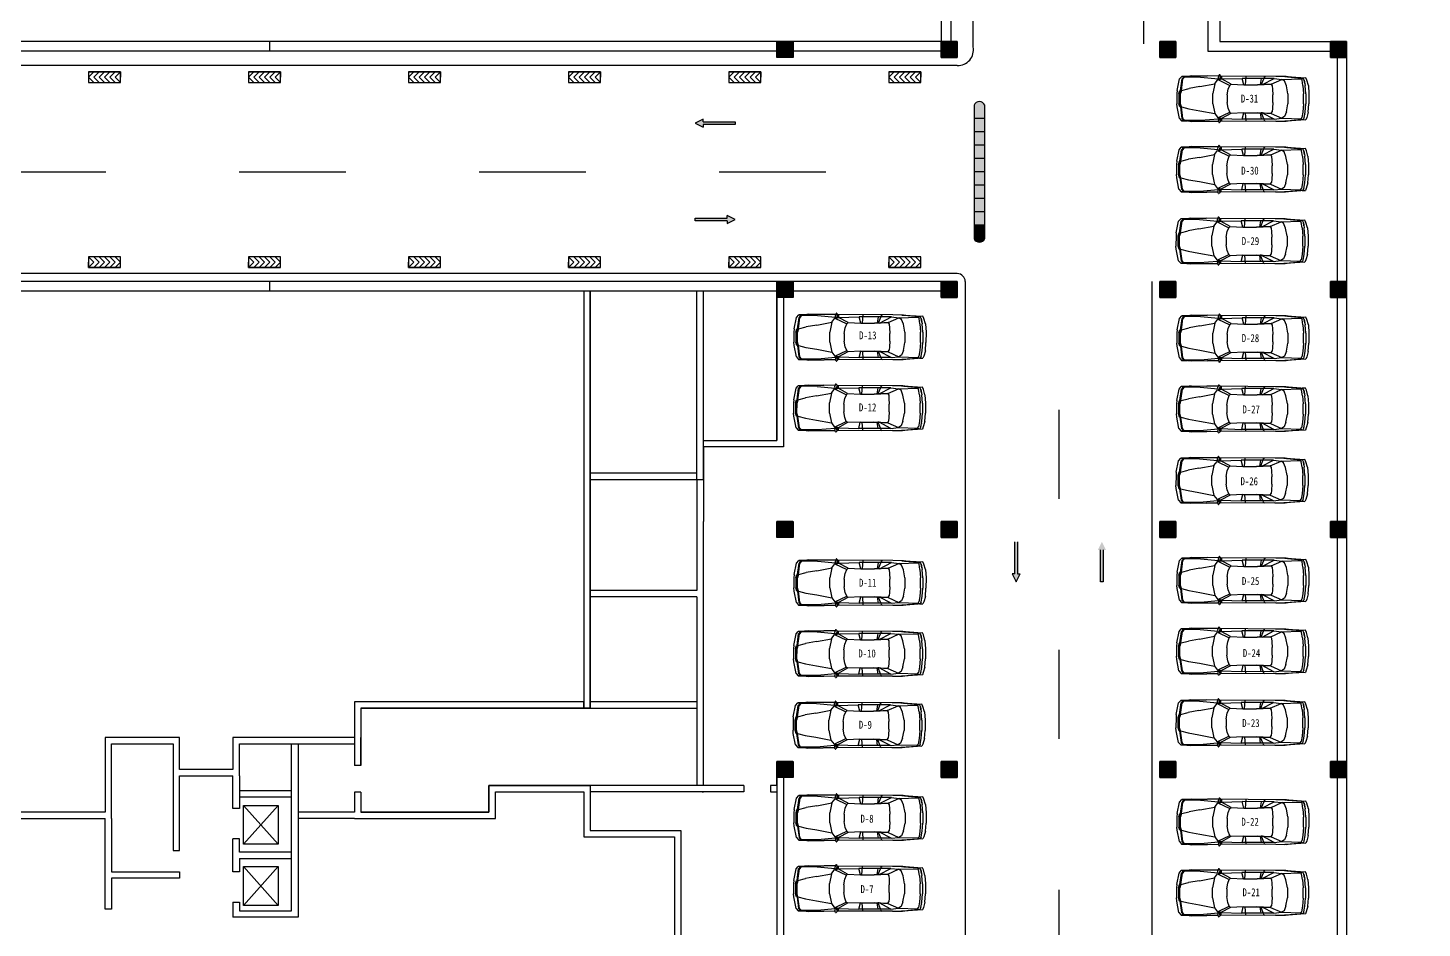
# Model space of a CAD drawing. Extents: x -266505272703 to 7385419, y -354256 to 107640740655.
# Drawn here: x 3673808 to 3726089, y -85181 to -51421 of the extents above; entities that cross this region are included whole.
import ezdxf

# ---------------------------------------------------------------- set-up
doc = ezdxf.new("R2010")
doc.units = 0
doc.header["$LTSCALE"] = 1000
for name, color, linetype in [('jb1', 42, 'Continuous'), ('PUB_TEXT', 7, 'Continuous'), ('QC', 8, 'Continuous'), ('ROOF', 4, 'Continuous'), ('图框', 6, 'Continuous'), ('红线', 1, 'Continuous')]:
    doc.layers.add(name, color=color, linetype=linetype)
doc.styles.get("Standard").update_dxf_attribs({"font": 'rs.shx', "bigfont": 'hztxt.shx'})
doc.styles.add('STYLE2', font='NSimSun.ttf', dxfattribs={"width": 0.8})

# ---------------------------------------------------------------- blocks, each defined once
blk = doc.blocks.new('M_F27')
for p, q in [((-2489, 522), (-2426, 736)), ((-2426, 736), (-2389, 824)), ((-2389, 824), (-1610, 874)), ((-2389, 824), (-1560, 874)), ((-2264, 812), (-2389, 824)), ((-2326, 736), (-2364, 522)), ((-2326, 736), (-2351, 596)), ((-2351, 594), (-2351, 596)), ((-2326, 736), (-2288, 811)), ((-2200, 786), (-2288, 811)), ((-2276, 522), (-2238, 736)), ((-2200, 786), (-2238, 736)), ((-1560, 874), (-2212, 815)), ((-2208, 815), (-2211, 814)), ((-1660, 862), (-2208, 815)), ((-1446, 761), (-2200, 786)), ((-1560, 874), (-1660, 862)), ((-1622, 510), (-1547, 698)), ((-1617, 869), (-1620, 866)), ((-1208, 874), (-1610, 874)), ((-1547, 698), (-1446, 761)), ((-1145, 799), (-1446, 761)), ((-1019, 572), (-1446, 761)), ((-1208, 874), (980, 889)), ((-1145, 799), (-682, 557)), ((-1145, 799), (124, 799)), ((-1019, 572), (-1057, 510)), ((-680, 556), (-1019, 572)), ((-1019, 572), (-479, 547)), ((-743, 849), (-793, 874)), ((-730, 799), (-743, 849)), ((-630, 555), (-730, 799)), ((-680, 556), (-630, 555)), ((-642, 799), (-605, 554)), ((-605, 554), (-630, 555)), ((-479, 547), (-605, 554)), ((-2, 547), (-27, 877)), ((124, 799), (61, 547)), ((61, 547), (564, 572)), ((941, 773), (124, 799)), ((564, 572), (941, 773)), ((564, 572), (614, 522)), ((1079, 748), (614, 522)), ((941, 773), (941, 874)), ((983, 777), (941, 773)), ((941, 773), (987, 765)), ((980, 902), (995, 790)), ((980, 790), (980, 898)), ((995, 790), (980, 790)), ((980, 790), (992, 746)), ((984, 905), (1020, 939)), ((992, 746), (1021, 747)), ((995, 790), (1022, 746)), ((1022, 748), (995, 790)), ((1021, 747), (1022, 748)), ((1053, 768), (1022, 746)), ((1036, 935), (1062, 857)), ((1036, 756), (1079, 748)), ((1051, 889), (1497, 893)), ((1057, 776), (1062, 857)), ((1770, 849), (1058, 784)), ((1204, 585), (1079, 748)), ((1795, 472), (1204, 585)), ((1280, 196), (1204, 585)), ((1506, 899), (2121, 899)), ((2461, 849), (1770, 849)), ((2272, 876), (2121, 899)), ((2272, 876), (2272, 874)), ((2437, 851), (2272, 876)), ((2511, 874), (2287, 874)), ((2398, 849), (2461, 773)), ((2437, 850), (2433, 851)), ((2498, 773), (2436, 849)), ((2511, 874), (2450, 850)), ((2461, 773), (2523, 321)), ((2561, 321), (2498, 773)), ((2599, 773), (2511, 874)), ((2599, 773), (2687, 321)), ((-2489, 522), (-2514, 196)), ((-2514, -206), (-2514, 196)), ((-2364, 522), (-2389, 196)), ((-2389, -206), (-2389, 196)), ((-2301, 196), (-2276, 522)), ((-2301, 196), (-2301, -206)), ((-1622, 510), (-1685, 196)), ((-1685, -206), (-1685, 196)), ((-1082, 145), (-1070, 371)), ((-1082, 145), (-1082, -156)), ((-1070, 371), (-1057, 510)), ((61, 547), (-479, 547)), ((614, 522), (677, 371)), ((677, 371), (714, 145)), ((714, -156), (714, 145)), ((1280, 196), (1280, -206)), ((2222, 397), (1795, 472)), ((2523, 321), (2222, 397)), ((2523, 321), (2586, 321)), ((2523, 321), (2561, 196)), ((2580, 196), (2542, 321)), ((2561, 196), (2561, -206)), ((2611, 196), (2574, 321)), ((2580, 321), (2618, 196)), ((2580, 196), (2580, -206)), ((2611, 196), (2611, -206)), ((2618, -206), (2618, 196)), ((2687, 321), (2699, 196)), ((2699, -206), (2699, 196)), ((-2489, -533), (-2514, -206)), ((-2489, -533), (-2426, -747)), ((-2389, -206), (-2364, -533)), ((-2326, -747), (-2364, -533)), ((-2276, -533), (-2301, -206)), ((-2276, -533), (-2238, -747)), ((-1685, -206), (-1622, -520)), ((-1622, -520), (-1547, -709)), ((-1070, -382), (-1082, -156)), ((-1057, -520), (-1070, -382)), ((-1019, -583), (-1057, -520)), ((614, -533), (564, -583)), ((677, -382), (614, -533)), ((1079, -759), (614, -533)), ((714, -156), (677, -382)), ((1204, -596), (1280, -206)), ((1795, -483), (1204, -596)), ((1795, -483), (2222, -407)), ((2523, -332), (2222, -407)), ((2523, -332), (2461, -784)), ((2561, -332), (2498, -784)), ((2523, -332), (2561, -206)), ((2586, -332), (2523, -332)), ((2580, -206), (2542, -332)), ((2618, -6), (2561, -6)), ((2574, -332), (2611, -206)), ((2618, -206), (2580, -332)), ((2687, -332), (2599, -784)), ((2687, -332), (2699, -206)), ((-2426, -747), (-2389, -835)), ((-2389, -835), (-2264, -823)), ((-1560, -885), (-2389, -835)), ((-1610, -885), (-2389, -835)), ((-2351, -607), (-2351, -605)), ((-2351, -607), (-2326, -747)), ((-2326, -747), (-2288, -822)), ((-2288, -822), (-2200, -797)), ((-2200, -797), (-2238, -747)), ((-2212, -826), (-1560, -885)), ((-2208, -826), (-2211, -825)), ((-1660, -872), (-2208, -826)), ((-1446, -772), (-2200, -797)), ((-1560, -885), (-1660, -872)), ((-1621, -877), (-1617, -880)), ((-1610, -885), (-1208, -885)), ((-1547, -709), (-1446, -772)), ((-1019, -583), (-1446, -772)), ((-1145, -809), (-1446, -772)), ((-1208, -885), (980, -900)), ((-682, -568), (-1145, -809)), ((-1145, -809), (124, -809)), ((-479, -558), (-1019, -583)), ((-1019, -583), (-680, -567)), ((-743, -860), (-793, -885)), ((-743, -860), (-730, -809)), ((-730, -809), (-630, -566)), ((-680, -567), (-682, -568)), ((-680, -567), (-630, -566)), ((-605, -565), (-642, -809)), ((-630, -566), (-605, -565)), ((-605, -565), (-479, -558)), ((61, -558), (-479, -558)), ((-2, -558), (-27, -884)), ((61, -558), (124, -809)), ((564, -583), (61, -558)), ((941, -784), (124, -809)), ((564, -583), (941, -784)), ((987, -776), (941, -784)), ((983, -788), (941, -784)), ((941, -885), (941, -784)), ((992, -757), (980, -800)), ((995, -800), (980, -800)), ((995, -800), (980, -913)), ((980, -909), (980, -800)), ((984, -916), (1020, -950)), ((992, -757), (1021, -758)), ((995, -800), (1022, -757)), ((1022, -758), (995, -800)), ((1021, -758), (1022, -758)), ((1022, -757), (1053, -779)), ((1036, -767), (1079, -759)), ((1036, -946), (1062, -867)), ((1051, -901), (1497, -904)), ((1057, -787), (1062, -867)), ((1770, -860), (1058, -795)), ((1204, -596), (1079, -759)), ((2121, -910), (1506, -910)), ((1770, -860), (2461, -860)), ((2121, -910), (2272, -887)), ((2270, -887), (2121, -910)), ((2437, -861), (2272, -887)), ((2272, -885), (2272, -887)), ((2285, -885), (2511, -885)), ((2398, -860), (2461, -784)), ((2436, -860), (2498, -784)), ((2437, -861), (2436, -860)), ((2450, -861), (2511, -885)), ((2599, -784), (2511, -885))]:
    blk.add_line(p, q)
for centre, start, end in [((990, 898), 132.965, 179.7454), ((1027, 932), 18.1573, 132.965), ((1047, 776), 305.1542, 356.8636), ((990, -909), 180.2546, 227.035), ((1027, -942), 227.035, 341.8427), ((1047, -787), 3.1798, 54.8458)]:
    blk.add_arc(centre, 10, start, end)
at = {"width": 0.8, "flags": 9}
for tag in ['XSIZE', 'YSIZE']:
    blk.add_attdef(tag, (0, 0), '', height=0.5, dxfattribs=at)

msp = doc.modelspace()

# ---------------------------------------------------------------- hatches: boundary and pattern name
at = {"layer": 'jb1', "linetype": 'ByBlock'}
h = msp.add_hatch(color=256, dxfattribs=at)
h.paths.add_polyline_path([(3207028, 61244), (3207028, -349256), (3784028, -349256), (3784028, 61244)], flags=16)
h.paths.add_polyline_path([(3194528, -354256), (3194528, 66244), (3789028, 66244), (3789028, -354256)])
h.paths.add_polyline_path([(3205987, -18360), (3205987, -12971), (3203126, -12971), (3203126, -18360)], flags=24)
h.paths.add_polyline_path([(3201099, -18348), (3201099, -12948), (3198270, -12948), (3198270, -18348)], flags=24)
edge = h.paths.add_edge_path(flags=16)
edge.add_line((3207028, 61244), (3197028, 61244))
edge.add_line((3197028, 61244), (3197028, -23256))
edge.add_line((3197028, -23256), (3207028, -23256))
edge = h.paths.add_edge_path(flags=16)
edge.add_line((3202028, 61244), (3202028, -18256))
h.paths.add_polyline_path([(3201021, -22371), (3201021, -20286), (3198223, -20286), (3198223, -22371)], flags=24)
h.paths.add_polyline_path([(3205457, -22424), (3205457, -20318), (3202722, -20318), (3202722, -22424)], flags=24)
edge = h.paths.add_edge_path(flags=0)
edge.add_line((3197028, -18256), (3207028, -18256))
edge = h.paths.add_edge_path(flags=0)
edge.add_line((3197028, -10756), (3207028, -10756))
edge = h.paths.add_edge_path(flags=0)
edge.add_line((3197028, 744), (3207028, 744))
h.paths.add_polyline_path([(3205940, 8359), (3205940, 13623), (3203017, 13623), (3203017, 8359)], flags=24)
h.paths.add_polyline_path([(3200990, 8419), (3200990, 12965), (3198161, 12965), (3198161, 8419)], flags=24)
edge = h.paths.add_edge_path(flags=0)
edge.add_line((3197028, 8244), (3207028, 8244))
edge = h.paths.add_edge_path(flags=0)
edge.add_line((3197028, 15744), (3207028, 15744))
h.paths.add_polyline_path([(3201180, 34865), (3201180, 40170), (3198382, 40170), (3198382, 34865)], flags=24)
h.paths.add_polyline_path([(3205969, 34786), (3205969, 39997), (3203329, 39997), (3203329, 34786)], flags=24)
edge = h.paths.add_edge_path(flags=0)
edge.add_line((3197028, 27244), (3207028, 27244))
edge = h.paths.add_edge_path(flags=0)
edge.add_line((3197028, 34744), (3207028, 34744))
edge = h.paths.add_edge_path(flags=0)
edge.add_line((3197028, 42244), (3207028, 42244))
edge = h.paths.add_edge_path(flags=0)
edge.add_line((3197028, 53744), (3207028, 53744))
edge = h.paths.add_edge_path(flags=0)
edge.add_line((3504528, -349256), (3504528, -335256))
edge.add_line((3504528, -335256), (3784028, -335256))
edge = h.paths.add_edge_path(flags=0)
edge.add_line((3580028, -344756), (3670028, -344756))
edge = h.paths.add_edge_path(flags=0)
edge.add_line((3580028, -340256), (3670028, -340256))
h.paths.add_polyline_path([(3580921, -339322), (3586279, -339322), (3586279, -336555), (3580921, -336555)], flags=8)
h.paths.add_polyline_path([(3581167, -348327), (3586242, -348327), (3586242, -345529), (3581167, -345529)], flags=8)
edge = h.paths.add_edge_path(flags=0)
edge.add_line((3511834, -341564), (3511834, -341020))
edge = h.paths.add_edge_path(flags=0)
edge.add_line((3518840, -341020), (3518840, -341564))
edge = h.paths.add_edge_path(flags=0)
edge.add_line((3517008, -341564), (3517008, -341020))
edge = h.paths.add_edge_path(flags=0)
edge.add_arc((3515337, -341290), 439, 0, 360)
edge = h.paths.add_edge_path(flags=0)
edge.add_arc((3515337, -341290), 952, 0, 360)
edge = h.paths.add_edge_path(flags=0)
edge.add_line((3513691, -341020), (3513691, -341564))
edge = h.paths.add_edge_path(flags=0)
edge.add_line((3580028, -349256), (3580028, -335256))
h.paths.add_polyline_path([(3528821, -347040), (3562658, -347040), (3562658, -344592), (3528821, -344592)], flags=8)
edge = h.paths.add_edge_path(flags=0)
edge.add_arc((3514570, -346293), 254, 23.8671, 164.0253)
edge = h.paths.add_edge_path(flags=0)
edge.add_line((3514326, -346552), (3514326, -346775))
edge.add_line((3514326, -346775), (3514216, -346775))
edge.add_line((3514216, -346775), (3514216, -346328))
edge = h.paths.add_edge_path(flags=0)
edge.add_line((3514216, -346258), (3514216, -345945))
edge.add_line((3514216, -345945), (3514326, -345945))
edge.add_line((3514326, -345945), (3514326, -346034))
edge = h.paths.add_edge_path(flags=0)
edge.add_line((3513019, -343617), (3515077, -343617))
edge = h.paths.add_edge_path(flags=0)
edge.add_line((3515077, -344162), (3513019, -344162))
edge = h.paths.add_edge_path(flags=0)
edge.add_line((3513019, -341564), (3513019, -343617))
edge = h.paths.add_edge_path(flags=0)
edge.add_line((3512499, -343617), (3512499, -341564))
edge = h.paths.add_edge_path(flags=0)
edge.add_line((3513019, -344830), (3512499, -344830))
h.paths.add_polyline_path([(3512811, -345945), (3512918, -345945), (3512918, -346778), (3512811, -346778)], flags=0)
h.paths.add_polyline_path([(3512802, -345680), (3512915, -345680), (3512915, -345855), (3512802, -345855)], flags=0)
edge = h.paths.add_edge_path(flags=0)
edge.add_line((3512499, -344830), (3512499, -344162))
edge = h.paths.add_edge_path(flags=0)
edge.add_line((3511834, -343617), (3512499, -343617))
edge = h.paths.add_edge_path(flags=0)
edge.add_line((3511834, -344162), (3511834, -343617))
edge = h.paths.add_edge_path(flags=0)
edge.add_line((3512499, -344162), (3511834, -344162))
edge = h.paths.add_edge_path(flags=0)
edge.add_line((3512484, -346058), (3512484, -346775))
edge.add_line((3512484, -346775), (3512370, -346775))
edge.add_line((3512370, -346775), (3512370, -346058))
edge = h.paths.add_edge_path(flags=0)
edge.add_line((3512370, -346058), (3512213, -346058))
edge.add_line((3512213, -346058), (3512213, -345948))
edge.add_line((3512213, -345948), (3512370, -345948))
edge = h.paths.add_edge_path(flags=0)
edge.add_line((3512370, -345948), (3512370, -345683))
edge.add_line((3512370, -345683), (3512484, -345683))
edge.add_line((3512484, -345683), (3512484, -345948))
edge = h.paths.add_edge_path(flags=0)
edge.add_line((3512484, -345948), (3512641, -345948))
edge.add_line((3512641, -345948), (3512641, -346058))
edge.add_line((3512641, -346058), (3512484, -346058))
edge = h.paths.add_edge_path(flags=0)
edge.add_line((3513019, -344162), (3513019, -344830))
edge = h.paths.add_edge_path(flags=0)
edge.add_arc((3514570, -346293), 356, 174.3933, 185.6067)
edge = h.paths.add_edge_path(flags=0)
edge.add_arc((3513552, -346367), 312, 10.9739, 349.0261)
edge = h.paths.add_edge_path(flags=0)
edge.add_line((3513859, -346308), (3513859, -346427))
edge = h.paths.add_edge_path(flags=0)
edge.add_arc((3513552, -346367), 428, 44.2885, 315.7115)
edge = h.paths.add_edge_path(flags=0)
edge.add_line((3513859, -346068), (3513859, -345945))
edge.add_line((3513859, -345945), (3513978, -345945))
edge.add_line((3513978, -345945), (3513978, -346781))
edge.add_line((3513978, -346781), (3513859, -346781))
edge.add_line((3513859, -346781), (3513859, -346666))
edge = h.paths.add_edge_path(flags=0)
edge.add_line((3512499, -341564), (3511834, -341564))
edge = h.paths.add_edge_path(flags=0)
edge.add_line((3513691, -341564), (3513019, -341564))
edge = h.paths.add_edge_path(flags=0)
edge.add_line((3518197, -341564), (3518197, -343617))
edge = h.paths.add_edge_path(flags=0)
edge.add_line((3517677, -343617), (3517677, -341564))
edge = h.paths.add_edge_path(flags=0)
edge.add_line((3518865, -344162), (3518197, -344162))
edge = h.paths.add_edge_path(flags=0)
edge.add_line((3518197, -343617), (3518865, -343617))
edge = h.paths.add_edge_path(flags=0)
edge.add_line((3518197, -344162), (3518197, -344830))
edge = h.paths.add_edge_path(flags=0)
edge.add_line((3518865, -343617), (3518865, -344162))
edge = h.paths.add_edge_path(flags=0)
edge.add_line((3515597, -342974), (3515597, -343617))
edge = h.paths.add_edge_path(flags=0)
edge.add_line((3515077, -342974), (3515597, -342974))
edge = h.paths.add_edge_path(flags=0)
edge.add_line((3515077, -343617), (3515077, -342974))
edge = h.paths.add_edge_path(flags=0)
edge.add_line((3515597, -343617), (3517677, -343617))
edge = h.paths.add_edge_path(flags=0)
edge.add_line((3517677, -344830), (3517677, -344162))
edge = h.paths.add_edge_path(flags=0)
edge.add_line((3517677, -344162), (3515597, -344162))
edge = h.paths.add_edge_path(flags=0)
edge.add_line((3515077, -344805), (3515077, -344162))
edge = h.paths.add_edge_path(flags=0)
edge.add_line((3515597, -344805), (3515077, -344805))
edge = h.paths.add_edge_path(flags=0)
edge.add_line((3515597, -344162), (3515597, -344805))
edge = h.paths.add_edge_path(flags=0)
edge.add_line((3518197, -344830), (3517677, -344830))
edge = h.paths.add_edge_path(flags=0)
edge.add_arc((3518301, -346289), 254, 23.8671, 164.0253)
edge = h.paths.add_edge_path(flags=0)
edge.add_line((3518057, -346219), (3518057, -346359))
edge = h.paths.add_edge_path(flags=0)
edge.add_line((3518057, -346359), (3518057, -346548))
edge = h.paths.add_edge_path(flags=0)
edge.add_line((3518057, -346548), (3518057, -346771))
edge.add_line((3518057, -346771), (3517947, -346771))
edge.add_line((3517947, -346771), (3517947, -346324))
edge = h.paths.add_edge_path(flags=0)
edge.add_arc((3518301, -346289), 356, 174.3933, 185.6067)
edge = h.paths.add_edge_path(flags=0)
edge.add_line((3517947, -346255), (3517947, -345941))
edge.add_line((3517947, -345941), (3518057, -345941))
edge.add_line((3518057, -345941), (3518057, -346030))
edge = h.paths.add_edge_path(flags=0)
edge.add_arc((3518301, -346289), 356, 11.9054, 133.2969)
edge = h.paths.add_edge_path(flags=0)
edge.add_line((3518649, -346216), (3518649, -346771))
edge.add_line((3518649, -346771), (3518533, -346771))
edge.add_line((3518533, -346771), (3518533, -346559))
edge = h.paths.add_edge_path(flags=0)
edge.add_line((3518533, -346392), (3518533, -346559))
edge = h.paths.add_edge_path(flags=0)
edge.add_line((3518533, -346392), (3518533, -346187))
edge = h.paths.add_edge_path(flags=0)
edge.add_arc((3517283, -346363), 312, 10.9739, 349.0261)
edge = h.paths.add_edge_path(flags=0)
edge.add_line((3517590, -346304), (3517590, -346423))
edge = h.paths.add_edge_path(flags=0)
edge.add_arc((3517283, -346363), 428, 44.2885, 315.7115)
edge = h.paths.add_edge_path(flags=0)
edge.add_line((3517590, -346064), (3517590, -345941))
edge.add_line((3517590, -345941), (3517709, -345941))
edge.add_line((3517709, -345941), (3517709, -346777))
edge.add_line((3517709, -346777), (3517590, -346777))
edge.add_line((3517590, -346777), (3517590, -346663))
edge = h.paths.add_edge_path(flags=0)
edge.add_line((3516060, -346333), (3516060, -346166))
edge = h.paths.add_edge_path(flags=0)
edge.add_line((3516060, -346333), (3516060, -346538))
edge = h.paths.add_edge_path(flags=0)
edge.add_arc((3516292, -346436), 254, 203.8671, 344.0253)
edge = h.paths.add_edge_path(flags=0)
edge.add_line((3516537, -346505), (3516537, -346366))
edge = h.paths.add_edge_path(flags=0)
edge.add_line((3516537, -346366), (3516537, -346176))
edge = h.paths.add_edge_path(flags=0)
edge.add_line((3516537, -346176), (3516537, -345954))
edge.add_line((3516537, -345954), (3516647, -345954))
edge.add_line((3516647, -345954), (3516647, -346401))
edge = h.paths.add_edge_path(flags=0)
edge.add_arc((3516292, -346436), 356, 354.3933, 365.6067)
edge = h.paths.add_edge_path(flags=0)
edge.add_line((3516647, -346470), (3516647, -346784))
edge.add_line((3516647, -346784), (3516537, -346784))
edge.add_line((3516537, -346784), (3516537, -346695))
edge = h.paths.add_edge_path(flags=0)
edge.add_arc((3516292, -346436), 356, 191.9054, 313.2969)
edge = h.paths.add_edge_path(flags=0)
edge.add_line((3515944, -346509), (3515944, -345954))
edge.add_line((3515944, -345954), (3516060, -345954))
edge.add_line((3516060, -345954), (3516060, -346166))
h.paths.add_polyline_path([(3515258, -347039), (3515371, -346773), (3515050, -345951), (3515179, -345951), (3515429, -346606), (3515696, -345947), (3515822, -345947), (3515379, -347039)], flags=0)
edge = h.paths.add_edge_path(flags=0)
edge.add_line((3514326, -346223), (3514326, -346363))
edge = h.paths.add_edge_path(flags=0)
edge.add_line((3514326, -346363), (3514326, -346552))
edge = h.paths.add_edge_path(flags=0)
edge.add_arc((3514570, -346293), 356, 11.9054, 133.2969)
edge = h.paths.add_edge_path(flags=0)
edge.add_line((3514918, -346220), (3514918, -346775))
edge.add_line((3514918, -346775), (3514802, -346775))
edge.add_line((3514802, -346775), (3514802, -346563))
edge = h.paths.add_edge_path(flags=0)
edge.add_line((3514802, -346396), (3514802, -346563))
edge = h.paths.add_edge_path(flags=0)
edge.add_line((3514802, -346396), (3514802, -346190))
edge = h.paths.add_edge_path(flags=0)
edge.add_line((3518840, -341564), (3518197, -341564))
edge = h.paths.add_edge_path(flags=0)
edge.add_line((3517677, -341564), (3517008, -341564))
h.paths.add_polyline_path([(3580874, -344098), (3586179, -344098), (3586179, -341300), (3580874, -341300)], flags=8)
edge = h.paths.add_edge_path(flags=0)
edge.add_line((3515077, -338991), (3513019, -338991))
edge = h.paths.add_edge_path(flags=0)
edge.add_line((3513019, -338447), (3515077, -338447))
edge = h.paths.add_edge_path(flags=0)
edge.add_line((3512499, -337779), (3513019, -337779))
edge = h.paths.add_edge_path(flags=0)
edge.add_line((3511834, -338447), (3512499, -338447))
edge = h.paths.add_edge_path(flags=0)
edge.add_line((3511834, -338991), (3511834, -338447))
edge = h.paths.add_edge_path(flags=0)
edge.add_line((3512499, -338991), (3511834, -338991))
edge = h.paths.add_edge_path(flags=0)
edge.add_line((3512499, -338447), (3512499, -337779))
edge = h.paths.add_edge_path(flags=0)
edge.add_line((3511834, -341020), (3512499, -341020))
edge = h.paths.add_edge_path(flags=0)
edge.add_line((3512499, -341020), (3512499, -338991))
edge = h.paths.add_edge_path(flags=0)
edge.add_line((3513019, -337779), (3513019, -338447))
edge = h.paths.add_edge_path(flags=0)
edge.add_line((3513019, -341020), (3513691, -341020))
edge = h.paths.add_edge_path(flags=0)
edge.add_line((3513019, -338991), (3513019, -341020))
edge = h.paths.add_edge_path(flags=0)
edge.add_line((3518865, -338991), (3518197, -338991))
edge = h.paths.add_edge_path(flags=0)
edge.add_line((3518197, -338447), (3518865, -338447))
edge = h.paths.add_edge_path(flags=0)
edge.add_line((3518197, -337779), (3518197, -338447))
edge = h.paths.add_edge_path(flags=0)
edge.add_line((3518865, -338447), (3518865, -338991))
edge = h.paths.add_edge_path(flags=0)
edge.add_line((3517677, -338991), (3515622, -338991))
edge = h.paths.add_edge_path(flags=0)
edge.add_line((3515077, -339634), (3515077, -338991))
edge = h.paths.add_edge_path(flags=0)
edge.add_line((3515622, -339634), (3515077, -339634))
edge = h.paths.add_edge_path(flags=0)
edge.add_line((3515622, -338991), (3515622, -339634))
edge = h.paths.add_edge_path(flags=0)
edge.add_line((3515622, -337804), (3515622, -338447))
edge = h.paths.add_edge_path(flags=0)
edge.add_line((3515077, -337804), (3515622, -337804))
edge = h.paths.add_edge_path(flags=0)
edge.add_line((3515077, -338447), (3515077, -337804))
edge = h.paths.add_edge_path(flags=0)
edge.add_line((3515622, -338447), (3517677, -338447))
edge = h.paths.add_edge_path(flags=0)
edge.add_line((3517677, -338447), (3517677, -337779))
edge = h.paths.add_edge_path(flags=0)
edge.add_line((3517677, -337779), (3518197, -337779))
edge = h.paths.add_edge_path(flags=0)
edge.add_line((3518197, -341020), (3518840, -341020))
edge = h.paths.add_edge_path(flags=0)
edge.add_line((3517008, -341020), (3517677, -341020))
edge = h.paths.add_edge_path(flags=0)
edge.add_line((3517677, -341020), (3517677, -338991))
edge = h.paths.add_edge_path(flags=0)
edge.add_line((3518197, -338991), (3518197, -341020))
h.paths.add_polyline_path([(3748525, -351778), (3760192, -351778), (3760192, -349903), (3748525, -349903)], flags=24)
edge = h.paths.add_edge_path(flags=0)
edge.add_line((3710028, -342256), (3784028, -342256))
edge = h.paths.add_edge_path(flags=0)
edge.add_line((3601028, -335256), (3601028, -349256))
edge = h.paths.add_edge_path(flags=0)
edge.add_line((3589528, -335256), (3589528, -349256))
edge = h.paths.add_edge_path(flags=0)
edge.add_line((3612528, -335256), (3612528, -349256))
edge = h.paths.add_edge_path(flags=0)
edge.add_line((3624028, -335256), (3624028, -349256))
edge = h.paths.add_edge_path(flags=0)
edge.add_line((3647028, -335256), (3647028, -349256))
edge = h.paths.add_edge_path(flags=0)
edge.add_line((3635528, -335256), (3635528, -349256))
edge = h.paths.add_edge_path(flags=0)
edge.add_line((3658528, -335256), (3658528, -349256))
edge = h.paths.add_edge_path(flags=0)
edge.add_line((3670028, -335256), (3670028, -349256))
h.paths.add_polyline_path([(3711053, -341578), (3716432, -341578), (3716432, -338749), (3711053, -338749)], flags=8)
edge = h.paths.add_edge_path(flags=0)
edge.add_line((3710028, -335256), (3710028, -349256))
edge = h.paths.add_edge_path(flags=0)
edge.add_line((3720028, -335256), (3720028, -349256))
h.paths.add_polyline_path([(3711079, -345640), (3716406, -345640), (3716406, -342968), (3711079, -342968)], flags=8)
h.paths.add_polyline_path([(3711053, -348311), (3716432, -348311), (3716432, -345482), (3711053, -345482)], flags=8)
h.paths.add_polyline_path([(3624911, -339311), (3632210, -339311), (3632210, -336482), (3624911, -336482)], flags=8)
h.paths.add_polyline_path([(3602005, -339364), (3609221, -339364), (3609221, -336472), (3602005, -336472)], flags=8)
h.paths.add_polyline_path([(3590516, -339353), (3597689, -339353), (3597689, -336524), (3590516, -336524)], flags=8)
h.paths.add_polyline_path([(3613157, -339384), (3619486, -339384), (3619486, -336493), (3613157, -336493)], flags=8)
h.paths.add_polyline_path([(3647932, -339290), (3655148, -339290), (3655148, -336587), (3647932, -336587)], flags=8)
h.paths.add_polyline_path([(3636077, -339384), (3642406, -339384), (3642406, -336493), (3636077, -336493)], flags=8)
h.paths.add_polyline_path([(3659500, -339327), (3666558, -339327), (3666558, -336529), (3659500, -336529)], flags=8)
h.paths.add_polyline_path([(3711074, -338940), (3716222, -338940), (3716222, -336236), (3711074, -336236)], flags=8)
edge = h.paths.add_edge_path(flags=0)
edge.add_line((3760028, -335256), (3760028, -349256))
edge = h.paths.add_edge_path(flags=0)
edge.add_line((3770028, -335256), (3770028, -349256))
h.paths.add_polyline_path([(3761611, -342149), (3766706, -342149), (3766706, -339414), (3761611, -339414)], flags=8)
h.paths.add_polyline_path([(3768122, -351862), (3777724, -351862), (3777724, -349980), (3768122, -349980)], flags=24)
edge = h.paths.add_edge_path(flags=0)
edge.add_line((3760028, -345756), (3784028, -345756))
h.paths.add_polyline_path([(3761437, -348959), (3766512, -348959), (3766512, -346162), (3761437, -346162)], flags=8)
h.paths.add_polyline_path([(3761482, -345773), (3766693, -345773), (3766693, -342881), (3761482, -342881)], flags=8)
edge = h.paths.add_edge_path(flags=0)
edge.add_line((3760028, -338756), (3784028, -338756))
h.paths.add_polyline_path([(3761355, -338711), (3766723, -338711), (3766723, -335787), (3761355, -335787)], flags=8)
h.paths.add_polyline_path([(3732909, -341175), (3744153, -341175), (3744153, -336791), (3732909, -336791)], flags=8)
h.paths.add_polyline_path([(3774282, -341950), (3776471, -341950), (3776471, -339865), (3774282, -339865)], flags=8)
h.paths.add_polyline_path([(3681133, -345871), (3701185, -345871), (3701185, -340511), (3681133, -340511)], flags=8)
h.paths.add_polyline_path([(3444535, -317388), (3497618, -317388), (3497618, -307471), (3444535, -307471)], flags=8)
for points in [[(3701898, -52534), (3702499, -52534), (3702499, -51934), (3701898, -51934)], [(3708058, -52534), (3708659, -52534), (3708659, -51934), (3708058, -51934)], [(3716258, -52534), (3716859, -52534), (3716859, -51934), (3716258, -51934)], [(3722658, -52535), (3723259, -52535), (3723259, -51934), (3722658, -51934)], [(3701898, -61534), (3702499, -61534), (3702499, -60934), (3701898, -60934)], [(3708058, -61534), (3708659, -61534), (3708659, -60934), (3708058, -60934)], [(3716258, -61534), (3716859, -61534), (3716859, -60934), (3716258, -60934)], [(3722657, -61535), (3723258, -61535), (3723258, -60935), (3722657, -60935)], [(3701898, -70534), (3702499, -70534), (3702499, -69934), (3701898, -69934)], [(3708058, -70534), (3708659, -70534), (3708659, -69934), (3708058, -69934)], [(3716258, -70534), (3716859, -70534), (3716859, -69934), (3716258, -69934)], [(3722657, -70535), (3723258, -70535), (3723258, -69935), (3722657, -69935)], [(3701898, -79534), (3702499, -79534), (3702499, -78934), (3701898, -78934)], [(3708058, -79534), (3708659, -79534), (3708659, -78934), (3708058, -78934)], [(3716258, -79534), (3716859, -79534), (3716859, -78934), (3716258, -78934)], [(3722657, -79535), (3723258, -79535), (3723258, -78935), (3722657, -78935)]]:
    msp.add_hatch(color=256, dxfattribs=at).paths.add_polyline_path(points)
at = {"layer": '图框', "linetype": 'ByBlock'}
for points in [[(3700324, -55045), (3700324, -54945), (3699124, -54945), (3699124, -54845), (3698824, -54995), (3699124, -55145), (3699124, -55045)], [(3698824, -58554), (3698824, -58654), (3700024, -58654), (3700024, -58754), (3700324, -58604), (3700024, -58454), (3700024, -58554)], [(3710820, -71896), (3710720, -71896), (3710870, -72196), (3711020, -71896), (3710920, -71896), (3710920, -70696), (3710820, -70696)], [(3714131, -70996), (3714231, -70996), (3714081, -70696), (3713931, -70996), (3714031, -70996), (3714031, -72196), (3714131, -72196)]]:
    msp.add_hatch(color=256, dxfattribs=at).paths.add_polyline_path(points)
at = {"layer": '红线', "linetype": 'ByBlock'}
h = msp.add_hatch(color=7, dxfattribs=at)
h.paths.add_polyline_path([(3709687, -54322, 0.685475), (3709287, -54322), (3709287, -54822), (3709687, -54822)])
h.paths.add_polyline_path([(3709687, -55322), (3709287, -55322), (3709287, -55822), (3709687, -55822)])
h.paths.add_polyline_path([(3709687, -56322), (3709287, -56322), (3709287, -56822), (3709687, -56822)])
h.paths.add_polyline_path([(3709287, -57822), (3709687, -57822), (3709687, -57322), (3709287, -57322)])
h.paths.add_polyline_path([(3709687, -58822), (3709687, -58322), (3709287, -58322), (3709287, -58822)])
h = msp.add_hatch(color=2, dxfattribs=at)
h.paths.add_polyline_path([(3709287, -55322), (3709687, -55322), (3709687, -54822), (3709287, -54822)])
h.paths.add_polyline_path([(3709687, -55822), (3709287, -55822), (3709287, -56322), (3709687, -56322)])
h.paths.add_polyline_path([(3709687, -57322), (3709687, -56822), (3709287, -56822), (3709287, -57322)])
h.paths.add_polyline_path([(3709687, -58322), (3709687, -57822), (3709287, -57822), (3709287, -58322)])
msp.add_hatch(color=2, dxfattribs=at).paths.add_polyline_path([(3709687, -59322), (3709687, -58822), (3709287, -58822), (3709287, -59322, 0.685475)])

# ---------------------------------------------------------------- linework, layer by layer
at = {"layer": 'jb1', "linetype": 'ByBlock'}
for p, q in [((3708058, -49134), (3708058, -51934)), ((3708418, -49134), (3708418, -51934)), ((3718058, -49134), (3718058, -51934)), ((3718498, -49134), (3718498, -51934)), ((3708659, -51934), (3682875, -51935)), ((3682875, -52294), (3682875, -51935)), ((3701898, -51934), (3701898, -52534)), ((3702498, -51934), (3701898, -51934)), ((3702498, -52534), (3702498, -51934)), ((3708058, -51934), (3708058, -52534)), ((3708658, -51934), (3708058, -51934)), ((3708058, -51934), (3708058, -52294)), ((3708658, -52534), (3708658, -51934)), ((3716258, -51934), (3716258, -52534)), ((3716858, -51934), (3716258, -51934)), ((3716858, -52534), (3716858, -51934)), ((3718058, -51934), (3718058, -52294)), ((3718498, -51934), (3722658, -51934)), ((3722658, -51935), (3722658, -52535)), ((3723258, -51935), (3722658, -51935)), ((3723258, -52535), (3723258, -51935)), ((3701898, -52294), (3682875, -52294)), ((3682875, -52294), (3682875, -52294)), ((3708058, -52294), (3702499, -52294)), ((3708058, -52294), (3708058, -52294)), ((3708058, -52534), (3708658, -52534)), ((3716258, -52534), (3716858, -52534)), ((3718058, -52294), (3722658, -52294)), ((3722658, -52535), (3723258, -52535)), ((3723259, -52535), (3722899, -52535)), ((3722899, -52535), (3722899, -60935)), ((3723258, -52535), (3723258, -60935)), ((3708659, -60934), (3682875, -60935)), ((3682875, -61294), (3682875, -60935)), ((3701898, -60934), (3701898, -61534)), ((3702498, -60934), (3701898, -60934)), ((3702498, -61534), (3702498, -60934)), ((3708058, -60934), (3708058, -61534)), ((3708658, -60934), (3708058, -60934)), ((3708058, -60934), (3708058, -61294)), ((3708658, -61534), (3708658, -60934)), ((3716258, -60934), (3716258, -61534)), ((3716858, -60934), (3716258, -60934)), ((3716858, -61534), (3716858, -60934)), ((3722657, -60935), (3722657, -61535)), ((3723257, -60935), (3722657, -60935)), ((3723257, -61535), (3723257, -60935)), ((3701898, -61294), (3682875, -61294)), ((3694898, -61294), (3694658, -61294)), ((3694658, -61294), (3694658, -76934)), ((3694898, -61294), (3694898, -76934)), ((3698898, -68354), (3698898, -61294)), ((3699138, -68354), (3699138, -61294)), ((3701898, -66894), (3701898, -61534)), ((3702138, -61534), (3702138, -67134)), ((3708058, -61294), (3702499, -61294)), ((3708058, -61534), (3708658, -61534)), ((3716258, -61534), (3716858, -61534)), ((3722657, -61535), (3723257, -61535)), ((3722899, -61535), (3722899, -69935)), ((3723258, -61535), (3723258, -115535)), ((3699138, -66894), (3701898, -66894)), ((3702138, -67134), (3699138, -67134)), ((3698898, -68114), (3694898, -68114)), ((3694898, -68294), (3694898, -68354)), ((3694898, -68354), (3699138, -68354)), ((3698898, -68354), (3698898, -68114)), ((3701898, -69934), (3701898, -70534)), ((3702498, -69934), (3701898, -69934)), ((3702498, -70534), (3702498, -69934)), ((3708058, -69934), (3708058, -70534)), ((3708658, -69934), (3708058, -69934)), ((3708658, -70534), (3708658, -69934)), ((3716258, -69934), (3716258, -70534)), ((3716858, -69934), (3716258, -69934)), ((3716858, -70534), (3716858, -69934)), ((3722657, -69935), (3722657, -70535)), ((3723257, -69935), (3722657, -69935)), ((3708058, -70534), (3708658, -70534)), ((3716258, -70534), (3716858, -70534)), ((3722657, -70535), (3723257, -70535)), ((3722899, -70535), (3722899, -78935)), ((3686298, -76694), (3686058, -76694)), ((3686058, -76694), (3686058, -79078)), ((3694658, -76694), (3686298, -76694)), ((3694658, -76934), (3694658, -76694)), ((3694898, -76934), (3686298, -76934)), ((3686298, -76934), (3686298, -79078)), ((3679498, -78034), (3676701, -78034)), ((3676701, -78034), (3676701, -80834)), ((3676941, -81074), (3676941, -78274)), ((3676941, -78274), (3679258, -78274)), ((3679258, -78274), (3679258, -79474)), ((3679498, -79234), (3679498, -78034)), ((3686058, -78034), (3681498, -78034)), ((3681498, -78034), (3681498, -79234)), ((3681738, -79474), (3681738, -78274)), ((3681738, -78274), (3686058, -78274)), ((3681738, -78274), (3683938, -78274)), ((3683698, -84534), (3683698, -78274)), ((3683938, -78274), (3683938, -84774)), ((3686298, -79078), (3686298, -78034)), ((3701898, -78934), (3701898, -79534)), ((3702498, -78934), (3701898, -78934)), ((3702498, -79534), (3702498, -78934)), ((3708058, -78934), (3708058, -79534)), ((3708658, -78934), (3708058, -78934)), ((3708658, -79534), (3708658, -78934)), ((3716258, -78934), (3716258, -79534)), ((3716858, -78934), (3716258, -78934)), ((3716858, -79534), (3716858, -78934)), ((3722657, -78935), (3722657, -79535)), ((3723257, -78935), (3722657, -78935)), ((3681498, -79234), (3679498, -79234)), ((3686298, -79078), (3686058, -79078)), ((3679258, -79474), (3679258, -82274)), ((3679498, -79474), (3681498, -79474)), ((3679498, -82274), (3679498, -79474)), ((3681498, -80694), (3681498, -79474)), ((3681738, -79474), (3681738, -80694)), ((3691098, -80834), (3691098, -79834)), ((3691098, -79834), (3694898, -79834)), ((3694898, -79834), (3694898, -81514)), ((3708058, -79534), (3708658, -79534)), ((3716258, -79534), (3716858, -79534)), ((3722657, -79535), (3723257, -79535)), ((3722899, -79535), (3722899, -87935)), ((3681738, -80018), (3683698, -80018)), ((3681738, -80258), (3683698, -80258)), ((3686298, -80080), (3686058, -80080)), ((3686058, -80080), (3686058, -80834)), ((3686298, -80080), (3686298, -80834)), ((3691338, -81074), (3691338, -80074)), ((3691338, -80074), (3694658, -80074)), ((3694658, -80074), (3694658, -81754)), ((3676701, -80834), (3671401, -80834)), ((3681738, -80694), (3681498, -80694)), ((3681899, -80583), (3683189, -82036)), ((3683189, -80583), (3681899, -82036)), ((3686058, -80834), (3683938, -80834)), ((3686058, -80834), (3686058, -80834)), ((3686298, -80834), (3691098, -80834)), ((3671641, -81074), (3676701, -81074)), ((3676701, -84474), (3676701, -81074)), ((3676941, -81074), (3676941, -83074)), ((3686058, -81074), (3683938, -81074)), ((3686058, -81074), (3691098, -81074)), ((3691098, -81074), (3691338, -81074)), ((3694898, -81514), (3698298, -81514)), ((3698298, -81514), (3698298, -84880)), ((3698298, -81514), (3698298, -90214)), ((3681738, -81834), (3681498, -81834)), ((3681498, -83074), (3681498, -81834)), ((3681738, -82334), (3681738, -81834)), ((3694658, -81754), (3698058, -81754)), ((3698058, -81754), (3698058, -84162)), ((3679258, -82274), (3679498, -82274)), ((3683698, -82334), (3681738, -82334)), ((3681738, -82574), (3683698, -82574)), ((3681738, -82574), (3681738, -83074)), ((3683698, -82574), (3683698, -82334)), ((3676941, -83074), (3679498, -83074)), ((3679498, -83074), (3679498, -83314)), ((3681738, -83074), (3681498, -83074)), ((3683189, -82874), (3681899, -84327)), ((3681899, -82874), (3683189, -84327)), ((3679498, -83314), (3676941, -83314)), ((3676941, -83314), (3676941, -84474)), ((3698058, -84162), (3698058, -90214)), ((3676941, -84474), (3676701, -84474)), ((3681498, -84214), (3681498, -84774)), ((3681498, -84214), (3681738, -84214)), ((3681738, -84214), (3681738, -84534)), ((3681738, -84534), (3683698, -84534)), ((3683938, -84774), (3681498, -84774))]:
    msp.add_line(p, q, dxfattribs=at)
for points in [[(3701898, -51934), (3702499, -51934), (3702499, -52534), (3701898, -52534)], [(3701898, -51934), (3702499, -51934), (3702499, -52534), (3701898, -52534)], [(3708058, -51934), (3708659, -51934), (3708659, -52534), (3708058, -52534)], [(3708058, -51934), (3708659, -51934), (3708659, -52534), (3708058, -52534)], [(3716258, -51934), (3716859, -51934), (3716859, -52534), (3716258, -52534)], [(3716258, -51934), (3716859, -51934), (3716859, -52534), (3716258, -52534)], [(3722658, -51934), (3723259, -51934), (3723259, -52535), (3722658, -52535)], [(3722658, -51934), (3723259, -51934), (3723259, -52535), (3722658, -52535)], [(3701898, -60934), (3702499, -60934), (3702499, -61534), (3701898, -61534)], [(3701898, -60934), (3702499, -60934), (3702499, -61534), (3701898, -61534)], [(3708058, -60934), (3708659, -60934), (3708659, -61534), (3708058, -61534)], [(3708058, -60934), (3708659, -60934), (3708659, -61534), (3708058, -61534)], [(3716258, -60934), (3716859, -60934), (3716859, -61534), (3716258, -61534)], [(3716258, -60934), (3716859, -60934), (3716859, -61534), (3716258, -61534)], [(3722657, -60935), (3723258, -60935), (3723258, -61535), (3722657, -61535)], [(3722657, -60935), (3723258, -60935), (3723258, -61535), (3722657, -61535)], [(3701898, -69934), (3702499, -69934), (3702499, -70534), (3701898, -70534)], [(3701898, -69934), (3702499, -69934), (3702499, -70534), (3701898, -70534)], [(3708058, -69934), (3708659, -69934), (3708659, -70534), (3708058, -70534)], [(3708058, -69934), (3708659, -69934), (3708659, -70534), (3708058, -70534)], [(3716258, -69934), (3716859, -69934), (3716859, -70534), (3716258, -70534)], [(3716258, -69934), (3716859, -69934), (3716859, -70534), (3716258, -70534)], [(3722657, -69935), (3723258, -69935), (3723258, -70535), (3722657, -70535)], [(3722657, -69935), (3723258, -69935), (3723258, -70535), (3722657, -70535)], [(3701898, -78934), (3702499, -78934), (3702499, -79534), (3701898, -79534)], [(3701898, -78934), (3702499, -78934), (3702499, -79534), (3701898, -79534)], [(3708058, -78934), (3708659, -78934), (3708659, -79534), (3708058, -79534)], [(3708058, -78934), (3708659, -78934), (3708659, -79534), (3708058, -79534)], [(3716258, -78934), (3716859, -78934), (3716859, -79534), (3716258, -79534)], [(3716258, -78934), (3716859, -78934), (3716859, -79534), (3716258, -79534)], [(3722657, -78935), (3723258, -78935), (3723258, -79535), (3722657, -79535)], [(3722657, -78935), (3723258, -78935), (3723258, -79535), (3722657, -79535)], [(3681899, -80583), (3683189, -80583), (3683189, -82036), (3681899, -82036)], [(3681899, -82874), (3683189, -82874), (3683189, -84327), (3681899, -84327)]]:
    msp.add_lwpolyline(points, close=True, dxfattribs=at)
at = {"layer": 'ROOF', "linetype": 'ByBlock'}
for p, q in [((3682875, -51935), (3662739, -51936)), ((3682875, -52294), (3662739, -52294)), ((3676086, -53073), (3676086, -53473)), ((3677286, -53073), (3676086, -53073)), ((3676086, -53073), (3676086, -53273)), ((3676086, -53073), (3676486, -53073)), ((3676086, -53073), (3676286, -53073)), ((3676286, -53073), (3676086, -53273)), ((3676086, -53273), (3676286, -53473)), ((3676486, -53073), (3676286, -53273)), ((3676286, -53273), (3676486, -53473)), ((3676486, -53073), (3676686, -53073)), ((3676686, -53073), (3676486, -53273)), ((3676486, -53273), (3676686, -53473)), ((3676686, -53073), (3676886, -53073)), ((3676886, -53073), (3676686, -53273)), ((3676686, -53273), (3676886, -53473)), ((3676886, -53073), (3677086, -53073)), ((3677086, -53073), (3676886, -53273)), ((3676886, -53273), (3677086, -53473)), ((3677086, -53073), (3677286, -53073)), ((3677286, -53073), (3677086, -53273)), ((3677086, -53273), (3677286, -53473)), ((3677286, -53473), (3677286, -53073)), ((3677286, -53073), (3677286, -53273)), ((3682086, -53073), (3682086, -53473)), ((3683286, -53073), (3682086, -53073)), ((3682086, -53073), (3682086, -53273)), ((3682086, -53073), (3682486, -53073)), ((3682086, -53073), (3682286, -53073)), ((3682286, -53073), (3682086, -53273)), ((3682086, -53273), (3682286, -53473)), ((3682486, -53073), (3682286, -53273)), ((3682286, -53273), (3682486, -53473)), ((3682486, -53073), (3682686, -53073)), ((3682686, -53073), (3682486, -53273)), ((3682486, -53273), (3682686, -53473)), ((3682686, -53073), (3682886, -53073)), ((3682886, -53073), (3682686, -53273)), ((3682686, -53273), (3682886, -53473)), ((3682886, -53073), (3683086, -53073)), ((3683086, -53073), (3682886, -53273)), ((3682886, -53273), (3683086, -53473)), ((3683086, -53073), (3683286, -53073)), ((3683286, -53073), (3683086, -53273)), ((3683086, -53273), (3683286, -53473)), ((3683286, -53473), (3683286, -53073)), ((3683286, -53073), (3683286, -53273)), ((3688086, -53073), (3688086, -53473)), ((3689286, -53073), (3688086, -53073)), ((3688086, -53073), (3688086, -53273)), ((3688086, -53073), (3688486, -53073)), ((3688086, -53073), (3688286, -53073)), ((3688286, -53073), (3688086, -53273)), ((3688086, -53273), (3688286, -53473)), ((3688486, -53073), (3688286, -53273)), ((3688286, -53273), (3688486, -53473)), ((3688486, -53073), (3688686, -53073)), ((3688686, -53073), (3688486, -53273)), ((3688486, -53273), (3688686, -53473)), ((3688686, -53073), (3688886, -53073)), ((3688886, -53073), (3688686, -53273)), ((3688686, -53273), (3688886, -53473)), ((3688886, -53073), (3689086, -53073)), ((3689086, -53073), (3688886, -53273)), ((3688886, -53273), (3689086, -53473)), ((3689086, -53073), (3689286, -53073)), ((3689286, -53073), (3689086, -53273)), ((3689086, -53273), (3689286, -53473)), ((3689286, -53473), (3689286, -53073)), ((3689286, -53073), (3689286, -53273)), ((3694086, -53073), (3694086, -53473)), ((3695286, -53073), (3694086, -53073)), ((3694086, -53073), (3694086, -53273)), ((3694086, -53073), (3694486, -53073)), ((3694086, -53073), (3694286, -53073)), ((3694286, -53073), (3694086, -53273)), ((3694086, -53273), (3694286, -53473)), ((3694486, -53073), (3694286, -53273)), ((3694286, -53273), (3694486, -53473)), ((3694486, -53073), (3694686, -53073)), ((3694686, -53073), (3694486, -53273)), ((3694486, -53273), (3694686, -53473)), ((3694686, -53073), (3694886, -53073)), ((3694886, -53073), (3694686, -53273)), ((3694686, -53273), (3694886, -53473)), ((3694886, -53073), (3695086, -53073)), ((3695086, -53073), (3694886, -53273)), ((3694886, -53273), (3695086, -53473)), ((3695086, -53073), (3695286, -53073)), ((3695286, -53073), (3695086, -53273)), ((3695086, -53273), (3695286, -53473)), ((3695286, -53473), (3695286, -53073)), ((3695286, -53073), (3695286, -53273)), ((3700086, -53073), (3700086, -53473)), ((3701286, -53073), (3700086, -53073)), ((3700086, -53073), (3700086, -53273)), ((3700086, -53073), (3700486, -53073)), ((3700086, -53073), (3700286, -53073)), ((3700286, -53073), (3700086, -53273)), ((3700086, -53273), (3700286, -53473)), ((3700486, -53073), (3700286, -53273)), ((3700286, -53273), (3700486, -53473)), ((3700486, -53073), (3700686, -53073)), ((3700686, -53073), (3700486, -53273)), ((3700486, -53273), (3700686, -53473)), ((3700686, -53073), (3700886, -53073)), ((3700886, -53073), (3700686, -53273)), ((3700686, -53273), (3700886, -53473)), ((3700886, -53073), (3701086, -53073)), ((3701086, -53073), (3700886, -53273)), ((3700886, -53273), (3701086, -53473)), ((3701086, -53073), (3701286, -53073)), ((3701286, -53073), (3701086, -53273)), ((3701086, -53273), (3701286, -53473)), ((3701286, -53473), (3701286, -53073)), ((3701286, -53073), (3701286, -53273)), ((3706086, -53073), (3706086, -53473)), ((3707286, -53073), (3706086, -53073)), ((3706086, -53073), (3706086, -53273)), ((3706086, -53073), (3706486, -53073)), ((3706086, -53073), (3706286, -53073)), ((3706286, -53073), (3706086, -53273)), ((3706086, -53273), (3706286, -53473)), ((3706486, -53073), (3706286, -53273)), ((3706286, -53273), (3706486, -53473)), ((3706486, -53073), (3706686, -53073)), ((3706686, -53073), (3706486, -53273)), ((3706486, -53273), (3706686, -53473)), ((3706686, -53073), (3706886, -53073)), ((3706886, -53073), (3706686, -53273)), ((3706686, -53273), (3706886, -53473)), ((3706886, -53073), (3707086, -53073)), ((3707086, -53073), (3706886, -53273)), ((3706886, -53273), (3707086, -53473)), ((3707086, -53073), (3707286, -53073)), ((3707286, -53073), (3707086, -53273)), ((3707086, -53273), (3707286, -53473)), ((3707286, -53473), (3707286, -53073)), ((3707286, -53073), (3707286, -53273)), ((3676086, -53473), (3677286, -53473)), ((3682086, -53473), (3683286, -53473)), ((3688086, -53473), (3689286, -53473)), ((3694086, -53473), (3695286, -53473)), ((3700086, -53473), (3701286, -53473)), ((3706086, -53473), (3707286, -53473)), ((3677286, -60012), (3676086, -60012)), ((3676086, -60012), (3676086, -60412)), ((3676286, -60212), (3676086, -60012)), ((3676486, -60212), (3676286, -60012)), ((3676686, -60212), (3676486, -60012)), ((3676886, -60212), (3676686, -60012)), ((3677086, -60212), (3676886, -60012)), ((3677286, -60212), (3677086, -60012)), ((3677286, -60412), (3677286, -60012)), ((3683286, -60012), (3682086, -60012)), ((3682086, -60012), (3682086, -60412)), ((3682286, -60212), (3682086, -60012)), ((3682486, -60212), (3682286, -60012)), ((3682686, -60212), (3682486, -60012)), ((3682886, -60212), (3682686, -60012)), ((3683086, -60212), (3682886, -60012)), ((3683286, -60212), (3683086, -60012)), ((3683286, -60412), (3683286, -60012)), ((3689286, -60012), (3688086, -60012)), ((3688086, -60012), (3688086, -60412)), ((3688286, -60212), (3688086, -60012)), ((3688486, -60212), (3688286, -60012)), ((3688686, -60212), (3688486, -60012)), ((3688886, -60212), (3688686, -60012)), ((3689086, -60212), (3688886, -60012)), ((3689286, -60212), (3689086, -60012)), ((3689286, -60412), (3689286, -60012)), ((3695286, -60012), (3694086, -60012)), ((3694086, -60012), (3694086, -60412)), ((3694286, -60212), (3694086, -60012)), ((3694486, -60212), (3694286, -60012)), ((3694686, -60212), (3694486, -60012)), ((3694886, -60212), (3694686, -60012)), ((3695086, -60212), (3694886, -60012)), ((3695286, -60212), (3695086, -60012)), ((3695286, -60412), (3695286, -60012)), ((3701286, -60012), (3700086, -60012)), ((3700086, -60012), (3700086, -60412)), ((3700286, -60212), (3700086, -60012)), ((3700486, -60212), (3700286, -60012)), ((3700686, -60212), (3700486, -60012)), ((3700886, -60212), (3700686, -60012)), ((3701086, -60212), (3700886, -60012)), ((3701286, -60212), (3701086, -60012)), ((3701286, -60412), (3701286, -60012)), ((3707286, -60012), (3706086, -60012)), ((3706086, -60012), (3706086, -60412)), ((3706286, -60212), (3706086, -60012)), ((3706486, -60212), (3706286, -60012)), ((3706686, -60212), (3706486, -60012)), ((3706886, -60212), (3706686, -60012)), ((3707086, -60212), (3706886, -60012)), ((3707286, -60212), (3707086, -60012)), ((3707286, -60412), (3707286, -60012)), ((3676086, -60412), (3676086, -60212)), ((3676086, -60412), (3676286, -60212)), ((3676086, -60412), (3677286, -60412)), ((3676286, -60412), (3676086, -60412)), ((3676286, -60412), (3676486, -60212)), ((3676486, -60412), (3676286, -60412)), ((3676486, -60412), (3676686, -60212)), ((3676686, -60412), (3676486, -60412)), ((3676686, -60412), (3676886, -60212)), ((3676886, -60412), (3676686, -60412)), ((3676886, -60412), (3677086, -60212)), ((3677286, -60412), (3676886, -60412)), ((3677086, -60412), (3677286, -60212)), ((3677286, -60412), (3677086, -60412)), ((3677286, -60412), (3677286, -60212)), ((3682086, -60412), (3682086, -60212)), ((3682086, -60412), (3682286, -60212)), ((3682086, -60412), (3683286, -60412)), ((3682286, -60412), (3682086, -60412)), ((3682286, -60412), (3682486, -60212)), ((3682486, -60412), (3682286, -60412)), ((3682486, -60412), (3682686, -60212)), ((3682686, -60412), (3682486, -60412)), ((3682686, -60412), (3682886, -60212)), ((3682886, -60412), (3682686, -60412)), ((3682886, -60412), (3683086, -60212)), ((3683286, -60412), (3682886, -60412)), ((3683086, -60412), (3683286, -60212)), ((3683286, -60412), (3683086, -60412)), ((3683286, -60412), (3683286, -60212)), ((3688086, -60412), (3688086, -60212)), ((3688086, -60412), (3688286, -60212)), ((3688086, -60412), (3689286, -60412)), ((3688286, -60412), (3688086, -60412)), ((3688286, -60412), (3688486, -60212)), ((3688486, -60412), (3688286, -60412)), ((3688486, -60412), (3688686, -60212)), ((3688686, -60412), (3688486, -60412)), ((3688686, -60412), (3688886, -60212)), ((3688886, -60412), (3688686, -60412)), ((3688886, -60412), (3689086, -60212)), ((3689286, -60412), (3688886, -60412)), ((3689086, -60412), (3689286, -60212)), ((3689286, -60412), (3689086, -60412)), ((3689286, -60412), (3689286, -60212)), ((3694086, -60412), (3694086, -60212)), ((3694086, -60412), (3694286, -60212)), ((3694086, -60412), (3695286, -60412)), ((3694286, -60412), (3694086, -60412)), ((3694286, -60412), (3694486, -60212)), ((3694486, -60412), (3694286, -60412)), ((3694486, -60412), (3694686, -60212)), ((3694686, -60412), (3694486, -60412)), ((3694686, -60412), (3694886, -60212)), ((3694886, -60412), (3694686, -60412)), ((3694886, -60412), (3695086, -60212)), ((3695286, -60412), (3694886, -60412)), ((3695086, -60412), (3695286, -60212)), ((3695286, -60412), (3695086, -60412)), ((3695286, -60412), (3695286, -60212)), ((3700086, -60412), (3700086, -60212)), ((3700086, -60412), (3700286, -60212)), ((3700086, -60412), (3701286, -60412)), ((3700286, -60412), (3700086, -60412)), ((3700286, -60412), (3700486, -60212)), ((3700486, -60412), (3700286, -60412)), ((3700486, -60412), (3700686, -60212)), ((3700686, -60412), (3700486, -60412)), ((3700686, -60412), (3700886, -60212)), ((3700886, -60412), (3700686, -60412)), ((3700886, -60412), (3701086, -60212)), ((3701286, -60412), (3700886, -60412)), ((3701086, -60412), (3701286, -60212)), ((3701286, -60412), (3701086, -60412)), ((3701286, -60412), (3701286, -60212)), ((3706086, -60412), (3706086, -60212)), ((3706086, -60412), (3706286, -60212)), ((3706086, -60412), (3707286, -60412)), ((3706286, -60412), (3706086, -60412)), ((3706286, -60412), (3706486, -60212)), ((3706486, -60412), (3706286, -60412)), ((3706486, -60412), (3706686, -60212)), ((3706686, -60412), (3706486, -60412)), ((3706686, -60412), (3706886, -60212)), ((3706886, -60412), (3706686, -60412)), ((3706886, -60412), (3707086, -60212)), ((3707286, -60412), (3706886, -60412)), ((3707086, -60412), (3707286, -60212)), ((3707286, -60412), (3707086, -60412)), ((3707286, -60412), (3707286, -60212)), ((3682875, -60935), (3662739, -60936)), ((3682875, -61294), (3662739, -61294)), ((3694898, -67991), (3694898, -61294)), ((3701898, -61534), (3701898, -66894)), ((3702138, -61534), (3702138, -61534)), ((3702138, -61534), (3702138, -67134)), ((3699138, -66894), (3701898, -66894)), ((3702138, -67134), (3699138, -67134)), ((3699138, -67134), (3699138, -69934)), ((3694898, -76934), (3694898, -67991)), ((3698898, -68354), (3698898, -72522)), ((3699138, -79834), (3699138, -69934)), ((3698898, -72522), (3694898, -72522)), ((3698898, -72762), (3694898, -72762)), ((3698898, -72762), (3698898, -79834)), ((3698898, -76694), (3694898, -76694)), ((3686298, -76934), (3694898, -76934)), ((3694898, -76934), (3698898, -76934)), ((3694898, -79834), (3691098, -79834)), ((3691098, -79834), (3691098, -80834)), ((3700658, -79834), (3694898, -79834)), ((3694898, -79834), (3694898, -81514)), ((3700658, -79834), (3700658, -80074)), ((3701898, -79834), (3701658, -79834)), ((3701658, -79834), (3701658, -80074)), ((3701898, -79534), (3701898, -87934)), ((3701898, -79834), (3701898, -79534)), ((3702138, -79534), (3702138, -87934)), ((3698858, -80074), (3694898, -80074)), ((3699098, -80074), (3698858, -80074)), ((3700658, -80074), (3699098, -80074)), ((3699098, -80074), (3699138, -80074)), ((3701658, -80074), (3701898, -80074)), ((3691098, -80834), (3686298, -80834)), ((3694898, -81514), (3698298, -81514)), ((3698298, -81514), (3698298, -84880))]:
    msp.add_line(p, q, dxfattribs=at)
at = {"layer": '图框', "linetype": 'ByBlock'}
for p, q in [((3699124, -54845), (3698824, -54995)), ((3699124, -54945), (3699124, -54845)), ((3698824, -54995), (3699124, -55145)), ((3699124, -54945), (3700324, -54945)), ((3700324, -55045), (3699124, -55045)), ((3699124, -55045), (3699124, -55145)), ((3700324, -54945), (3700324, -55045)), ((3698824, -58554), (3700024, -58554)), ((3698824, -58654), (3698824, -58554)), ((3700024, -58554), (3700024, -58454)), ((3700324, -58604), (3700024, -58454)), ((3700024, -58654), (3698824, -58654)), ((3700024, -58754), (3700324, -58604)), ((3700024, -58654), (3700024, -58754)), ((3710820, -71896), (3710820, -70696)), ((3710920, -70696), (3710920, -71896)), ((3714031, -72196), (3714031, -70996)), ((3714131, -70996), (3714131, -72196)), ((3710820, -71896), (3710720, -71896)), ((3710720, -71896), (3710870, -72196)), ((3710870, -72196), (3711020, -71896)), ((3710920, -71896), (3711020, -71896)), ((3714131, -72196), (3714031, -72196))]:
    msp.add_line(p, q, dxfattribs=at)
at = {"layer": '红线', "linetype": 'ByBlock'}
for p, q in [((3715658, -52021), (3715660, -14206)), ((3709259, -52136), (3709259, -21132)), ((3708659, -52834), (3663863, -52834)), ((3709287, -54322), (3709287, -59322)), ((3709687, -59322), (3709687, -54322)), ((3709687, -54822), (3709287, -54822)), ((3709687, -55322), (3709287, -55322)), ((3709687, -55822), (3709287, -55822)), ((3709687, -56322), (3709287, -56322)), ((3672729, -56820), (3676728, -56820)), ((3681729, -56820), (3685728, -56820)), ((3690729, -56820), (3694728, -56820)), ((3699729, -56820), (3703728, -56820)), ((3709687, -56822), (3709287, -56822)), ((3709687, -57322), (3709287, -57322)), ((3709687, -57822), (3709287, -57822)), ((3709687, -58322), (3709287, -58322)), ((3709687, -58822), (3709287, -58822)), ((3708659, -60634), (3663729, -60634)), ((3708959, -60934), (3708959, -105934)), ((3715958, -60934), (3715958, -105934)), ((3712472, -65743), (3712472, -69077)), ((3712472, -74743), (3712472, -78077)), ((3712472, -83743), (3712472, -87077))]:
    msp.add_line(p, q, dxfattribs=at)
for centre, radius, start, end in [((3708670, -52237), 598, 268.9437, 9.7084), ((3709487, -54399), 214, 21.1406, 158.8594), ((3709487, -59245), 214, 201.1406, 338.8594), ((3708644, -60949), 316, 2.8427, 87.157)]:
    msp.add_arc(centre, radius, start, end, dxfattribs=at)

# ---------------------------------------------------------------- block references
at = {"layer": 'QC', "xscale": 0.9500000003335646, "yscale": 0.9500000003317837, "zscale": 0.95, "rotation": 179.9289785963968}
for p in [(3719458, -54083), (3719442, -56739), (3719424, -59421), (3705097, -63027), (3719458, -63061), (3705081, -65683), (3719442, -65717), (3719424, -68399), (3705097, -72240), (3719458, -72148), (3705081, -74895), (3719442, -74804), (3705063, -77577), (3719424, -77486), (3705098, -81052), (3719458, -81207), (3705082, -83708), (3719442, -83863)]:
    msp.add_blockref('M_F27', p, dxfattribs=at)

# ---------------------------------------------------------------- texts
at = {"layer": 'PUB_TEXT', "style": 'STYLE2', "width": 0.8}
for s, p in [('D-31', (3719291, -54220)), ('D-30', (3719306, -56923)), ('D-29', (3719326, -59565)), ('D-13', (3704976, -63100)), ('D-28', (3719326, -63204)), ('D-12', (3704971, -65802)), ('D-27', (3719352, -65879)), ('D-26', (3719280, -68572)), ('D-11', (3704973, -72378)), ('D-25', (3719331, -72315)), ('D-10', (3704948, -75030)), ('D-24', (3719366, -75018)), ('D-23', (3719342, -77641)), ('D-9', (3704967, -77705)), ('D-8', (3705030, -81227)), ('D-22', (3719312, -81343)), ('D-7', (3705031, -83870)), ('D-21', (3719353, -83987))]:
    msp.add_text(s, height=300, dxfattribs=at).set_placement(p)

doc.saveas('drawing.dxf')
